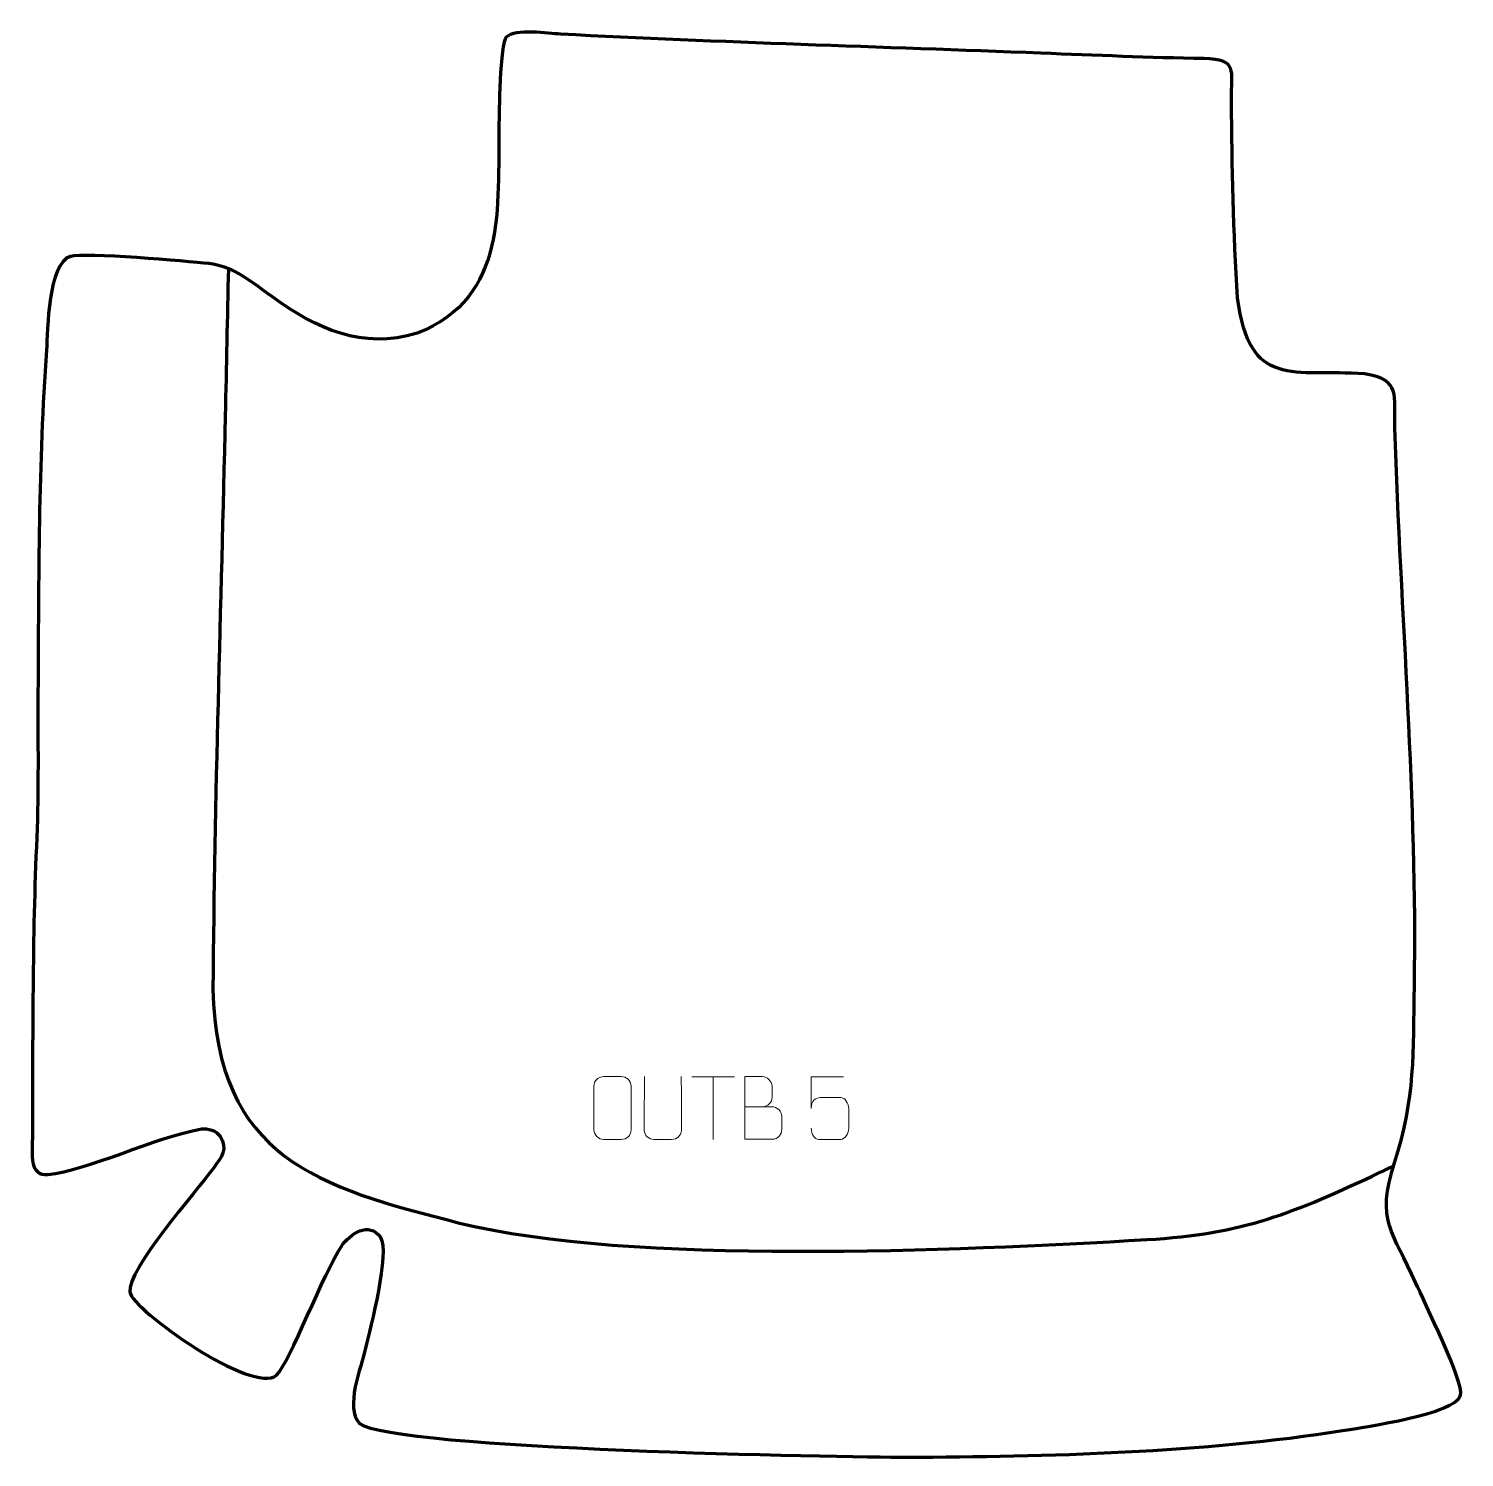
# Model space of a CAD drawing. Header units: millimetres. Extents: x -258 to 313, y -254 to 314.
import ezdxf

# ---------------------------------------------------------------- set-up
doc = ezdxf.new("R2010")
doc.units = ezdxf.units.MM
doc.header["$MEASUREMENT"] = 0
for name, color, linetype in [('layer 1', 7, 'Continuous'), ('layer 2', 7, 'Continuous'), ('layer 3', 7, 'Continuous')]:
    doc.layers.add(name, color=color, linetype=linetype)

msp = doc.modelspace()

# ---------------------------------------------------------------- linework, layer by layer
at = {"layer": 'layer 1', "color": 250, "lineweight": 9}
msp.add_open_spline([(26.9018, -114.2981), (30.5404, -114.2977), (34.1275, -114.2977), (37.7669, -114.2981), (37.7669, -114.2981), (39.7423, -114.3154), (41.6659, -116.0515), (41.6659, -118.1011), (41.6659, -118.1011), (41.6655, -119.2297), (41.6655, -122.2791), (41.6659, -123.408), (41.6659, -123.408), (41.6835, -125.2659), (40.1414, -127.2798), (37.8199, -127.2629), (37.8199, -127.2629), (34.1801, -127.2625), (30.5407, -127.2625), (26.9018, -127.2629), (26.9018, -127.2629), (26.9018, -118.9446), (26.9018, -110.6268), (26.9018, -102.3093), (26.9018, -102.3093), (29.2755, -102.3093), (31.6496, -102.3093), (34.0238, -102.3093), (34.0238, -102.3093), (35.7046, -102.2917), (37.8014, -104.2022), (37.8191, -106.1646), (37.8191, -106.1646), (37.8187, -108.2307), (37.8187, -108.3767), (37.8191, -110.4432), (37.8191, -110.4432), (37.8364, -112.5093), (35.9819, -114.3154), (33.9719, -114.2981)], degree=3, knots=[0, 0, 0, 0, 0.09090909, 0.09090909, 0.09090909, 0.09090909, 0.18181818, 0.18181818, 0.18181818, 0.18181818, 0.27272727, 0.27272727, 0.27272727, 0.27272727, 0.36363636, 0.36363636, 0.36363636, 0.36363636, 0.45454545, 0.45454545, 0.45454545, 0.45454545, 0.54545455, 0.54545455, 0.54545455, 0.54545455, 0.63636364, 0.63636364, 0.63636364, 0.63636364, 0.72727273, 0.72727273, 0.72727273, 0.72727273, 0.81818182, 0.81818182, 0.81818182, 0.81818182, 1, 1, 1, 1], dxfattribs=at)
at = {"layer": 'layer 2', "color": 142, "lineweight": 158}
msp.add_open_spline([(-178.3409, 218.8683), (-178.7537, 199.3772), (-179.1664, 179.886), (-179.579, 160.3949), (-179.579, 160.3949), (-181.2493, 84.4151), (-183.9466, 8.4703), (-184.4445, -67.5332), (-184.4445, -67.5332), (-182.969, -134.4348), (-143.0809, -146.2781), (-86.3982, -160.5282), (-86.3982, -160.5282), (-18.6071, -177.3508), (111.2362, -171.4893), (186.7537, -167.1275), (186.7537, -167.1275), (225.1348, -164.9107), (245.3162, -156.5257), (279.4658, -140.3748), (279.4658, -140.3748), (281.2369, -139.5225), (283.0095, -138.6783), (284.7866, -137.8384)], degree=3, knots=[0, 0, 0, 0, 0.14285714, 0.14285714, 0.14285714, 0.14285714, 0.28571429, 0.28571429, 0.28571429, 0.28571429, 0.42857143, 0.42857143, 0.42857143, 0.42857143, 0.57142857, 0.57142857, 0.57142857, 0.57142857, 0.71428571, 0.71428571, 0.71428571, 0.71428571, 1, 1, 1, 1], dxfattribs=at)
at = {"layer": 'layer 3', "color": 242, "lineweight": 158}
msp.add_open_spline([(-46.2308, 312.0575), (17.2514, 308.7556), (81.1201, 306.9702), (144.6651, 304.4907), (144.6651, 304.4907), (166.289, 303.6466), (187.8567, 302.7215), (209.4958, 302.3267), (209.4958, 302.3267), (223.0902, 301.8229), (220.2903, 298.3348), (220.3786, 285.502), (220.3786, 285.502), (220.6729, 259.6295), (221.069, 233.0454), (222.8583, 207.2521), (222.8583, 207.2521), (227.4661, 170.5731), (245.0694, 178.9226), (273.3261, 177.0417), (273.3261, 177.0417), (287.9849, 174.5717), (285.0087, 168.5767), (285.3394, 155.4869), (285.3394, 155.4869), (287.7113, 82.0039), (294.3254, 7.0267), (293.1253, -66.3161), (293.1253, -66.3161), (292.608, -92.9375), (293.7051, -110.5833), (285.1911, -136.5765), (285.1911, -136.5765), (277.6752, -159.5229), (284.6828, -164.0533), (293.6398, -184.3794), (293.6398, -184.3794), (296.7026, -191.1306), (312.9474, -224.1815), (311.4807, -228.9737), (311.4807, -228.9737), (309.1557, -236.5709), (273.9735, -241.4283), (264.5021, -243.045), (264.5021, -243.045), (209.874, -251.7584), (146.568, -253.4509), (91.1687, -253.5973), (91.1687, -253.5973), (67.8143, -253.659), (-113.0087, -250.5587), (-126.182, -240.161), (-126.182, -240.161), (-132.2012, -233.9653), (-125.526, -217.7935), (-123.7987, -210.2869), (-123.7987, -210.2869), (-121.9946, -202.433), (-113.9882, -171.9528), (-117.8933, -166.2055), (-117.8933, -166.2055), (-122.3021, -159.717), (-130.0424, -164.7113), (-133.5111, -169.9371), (-133.5111, -169.9371), (-140.0871, -179.8439), (-154.2437, -216.475), (-159.1818, -220.9647), (-159.1818, -220.9647), (-168.2692, -229.2268), (-216.4408, -195.1982), (-217.5223, -187.9071), (-217.5223, -187.9071), (-218.7662, -179.5211), (-190.8769, -147.5809), (-184.1467, -138.5728), (-184.1467, -138.5728), (-180.964, -134.3129), (-178.4852, -131.0488), (-181.5902, -126.0598), (-181.5902, -126.0598), (-182.9739, -123.8365), (-186.5666, -122.7521), (-189.0708, -123.1242), (-189.0708, -123.1242), (-207.1374, -126.3495), (-234.6943, -139.7542), (-250.043, -141.2326), (-250.043, -141.2326), (-257.6998, -141.9701), (-256.2675, -132.6083), (-256.2438, -126.9936), (-256.2438, -126.9936), (-256.0736, -86.6937), (-256.3231, -47.6928), (-254.4931, -7.185), (-254.4931, -7.185), (-253.7136, 11.4969), (-254.1221, 31.5525), (-254.0253, 50.3385), (-254.0253, 50.3385), (-253.7951, 94.9683), (-253.8057, 142.0459), (-250.641, 186.4654), (-250.641, 186.4654), (-250.1886, 194.301), (-250.0233, 221.169), (-241.1036, 223.7215), (-241.1036, 223.7215), (-235.5258, 225.3177), (-194.6483, 221.7921), (-186.1199, 220.8351), (-186.1199, 220.8351), (-176.8447, 219.5673), (-172.4572, 216.1477), (-160.785, 207.5975), (-160.785, 207.5975), (-143.3825, 194.8501), (-125.1263, 186.5971), (-103.2672, 193.1732), (-103.2672, 193.1732), (-67.1374, 207.4801), (-71.412, 243.3418), (-70.7809, 275.7952), (-70.7809, 275.7952), (-70.7042, 279.7396), (-70.4466, 308.4286), (-67.8874, 310.8974), (-67.8874, 310.8974), (-64.4311, 314.2315), (-51.0339, 312.4002), (-46.2308, 312.0575)], degree=3, knots=[0, 0, 0, 0, 0.02941176, 0.02941176, 0.02941176, 0.02941176, 0.05882353, 0.05882353, 0.05882353, 0.05882353, 0.08823529, 0.08823529, 0.08823529, 0.08823529, 0.11764706, 0.11764706, 0.11764706, 0.11764706, 0.14705882, 0.14705882, 0.14705882, 0.14705882, 0.17647059, 0.17647059, 0.17647059, 0.17647059, 0.20588235, 0.20588235, 0.20588235, 0.20588235, 0.23529412, 0.23529412, 0.23529412, 0.23529412, 0.26470588, 0.26470588, 0.26470588, 0.26470588, 0.29411765, 0.29411765, 0.29411765, 0.29411765, 0.32352941, 0.32352941, 0.32352941, 0.32352941, 0.35294118, 0.35294118, 0.35294118, 0.35294118, 0.38235294, 0.38235294, 0.38235294, 0.38235294, 0.41176471, 0.41176471, 0.41176471, 0.41176471, 0.44117647, 0.44117647, 0.44117647, 0.44117647, 0.47058824, 0.47058824, 0.47058824, 0.47058824, 0.5, 0.5, 0.5, 0.5, 0.52941176, 0.52941176, 0.52941176, 0.52941176, 0.55882353, 0.55882353, 0.55882353, 0.55882353, 0.58823529, 0.58823529, 0.58823529, 0.58823529, 0.61764706, 0.61764706, 0.61764706, 0.61764706, 0.64705882, 0.64705882, 0.64705882, 0.64705882, 0.67647059, 0.67647059, 0.67647059, 0.67647059, 0.70588235, 0.70588235, 0.70588235, 0.70588235, 0.73529412, 0.73529412, 0.73529412, 0.73529412, 0.76470588, 0.76470588, 0.76470588, 0.76470588, 0.79411765, 0.79411765, 0.79411765, 0.79411765, 0.82352941, 0.82352941, 0.82352941, 0.82352941, 0.85294118, 0.85294118, 0.85294118, 0.85294118, 0.88235294, 0.88235294, 0.88235294, 0.88235294, 0.91176471, 0.91176471, 0.91176471, 0.91176471, 0.94117647, 0.94117647, 0.94117647, 0.94117647, 1, 1, 1, 1], dxfattribs=at)
at = {"layer": 'layer 3', "color": 250, "lineweight": 9}
for points, knots in [([(-29.1416, -102.3505), (-26.8159, -102.3505), (-24.4898, -102.3505), (-22.1637, -102.3505), (-22.1637, -102.3505), (-20.2171, -102.3149), (-18.2257, -103.8065), (-18.199, -106.2441), (-18.199, -106.2441), (-18.1994, -111.991), (-18.1994, -117.7383), (-18.199, -123.486), (-18.199, -123.486), (-18.3388, -125.8094), (-20.016, -127.289), (-22.1637, -127.2998), (-22.1637, -127.2998), (-24.4956, -127.2994), (-26.8275, -127.2994), (-29.159, -127.2998), (-29.159, -127.2998), (-31.084, -127.4052), (-33.0561, -125.5207), (-33.0449, -123.5034), (-33.0449, -123.5034), (-33.0446, -117.7333), (-33.0446, -111.9636), (-33.0449, -106.1942), (-33.0449, -106.1942), (-33.0407, -104.0562), (-31.294, -102.337), (-29.1416, -102.3505)], [0, 0, 0, 0, 0.11111111, 0.11111111, 0.11111111, 0.11111111, 0.22222222, 0.22222222, 0.22222222, 0.22222222, 0.33333333, 0.33333333, 0.33333333, 0.33333333, 0.44444444, 0.44444444, 0.44444444, 0.44444444, 0.55555556, 0.55555556, 0.55555556, 0.55555556, 0.66666667, 0.66666667, 0.66666667, 0.66666667, 0.77777778, 0.77777778, 0.77777778, 0.77777778, 1, 1, 1, 1]), ([(1.7052, -102.346), (1.7048, -107.8855), (1.8006, -118.0873), (1.801, -123.6277), (1.801, -123.6277), (1.6612, -125.8672), (-0.016, -127.2934), (-2.1637, -127.3039), (-2.1637, -127.3039), (-4.4956, -127.3035), (-6.8275, -127.3035), (-9.159, -127.3039), (-9.159, -127.3039), (-11.084, -127.4054), (-13.0561, -125.5889), (-13.0449, -123.6444), (-13.0449, -123.6444), (-13.0446, -118.0825), (-12.9492, -107.9071), (-12.9496, -102.346)], [0, 0, 0, 0, 0.16666667, 0.16666667, 0.16666667, 0.16666667, 0.33333333, 0.33333333, 0.33333333, 0.33333333, 0.5, 0.5, 0.5, 0.5, 0.66666667, 0.66666667, 0.66666667, 0.66666667, 1, 1, 1, 1]), ([(66.1881, -102.3722), (66.1881, -102.3722), (53.3364, -102.3722), (53.3364, -102.3722), (53.3364, -102.3722), (53.3367, -106.6028), (53.3367, -110.8337), (53.3364, -115.0649), (53.3364, -115.0649), (53.3361, -111.7548), (54.9671, -110.683), (57.7791, -110.6225), (57.7791, -110.6225), (60.2187, -110.6222), (62.6582, -110.6222), (65.0974, -110.6225), (65.0974, -110.6225), (66.7472, -110.6157), (68.2221, -112.9962), (68.2506, -115.0649), (68.2506, -115.0649), (68.2503, -117.6522), (68.2503, -120.2398), (68.2506, -122.8275), (68.2506, -122.8275), (68.2968, -124.7869), (66.7974, -127.2232), (65.1715, -127.2817), (65.1715, -127.2817), (63.215, -127.2814), (58.32, -127.2814), (56.363, -127.2817), (56.363, -127.2817), (54.5175, -127.2905), (53.4104, -125.3257), (53.3896, -122.7746)], [0, 0, 0, 0, 0.1, 0.1, 0.1, 0.1, 0.2, 0.2, 0.2, 0.2, 0.3, 0.3, 0.3, 0.3, 0.4, 0.4, 0.4, 0.4, 0.5, 0.5, 0.5, 0.5, 0.6, 0.6, 0.6, 0.6, 0.7, 0.7, 0.7, 0.7, 0.8, 0.8, 0.8, 0.8, 1, 1, 1, 1])]:
    msp.add_open_spline(points, degree=3, knots=knots, dxfattribs=at)
for points in [[(5.8844, -102.3737), (5.8844, -102.3737), (22.8716, -102.3737), (22.8716, -102.3737)], [(14.3782, -127.3037), (14.3782, -127.3037), (14.3782, -102.3502), (14.3782, -102.3502)]]:
    msp.add_open_spline(points, degree=3, dxfattribs=at)

doc.saveas('drawing.dxf')
